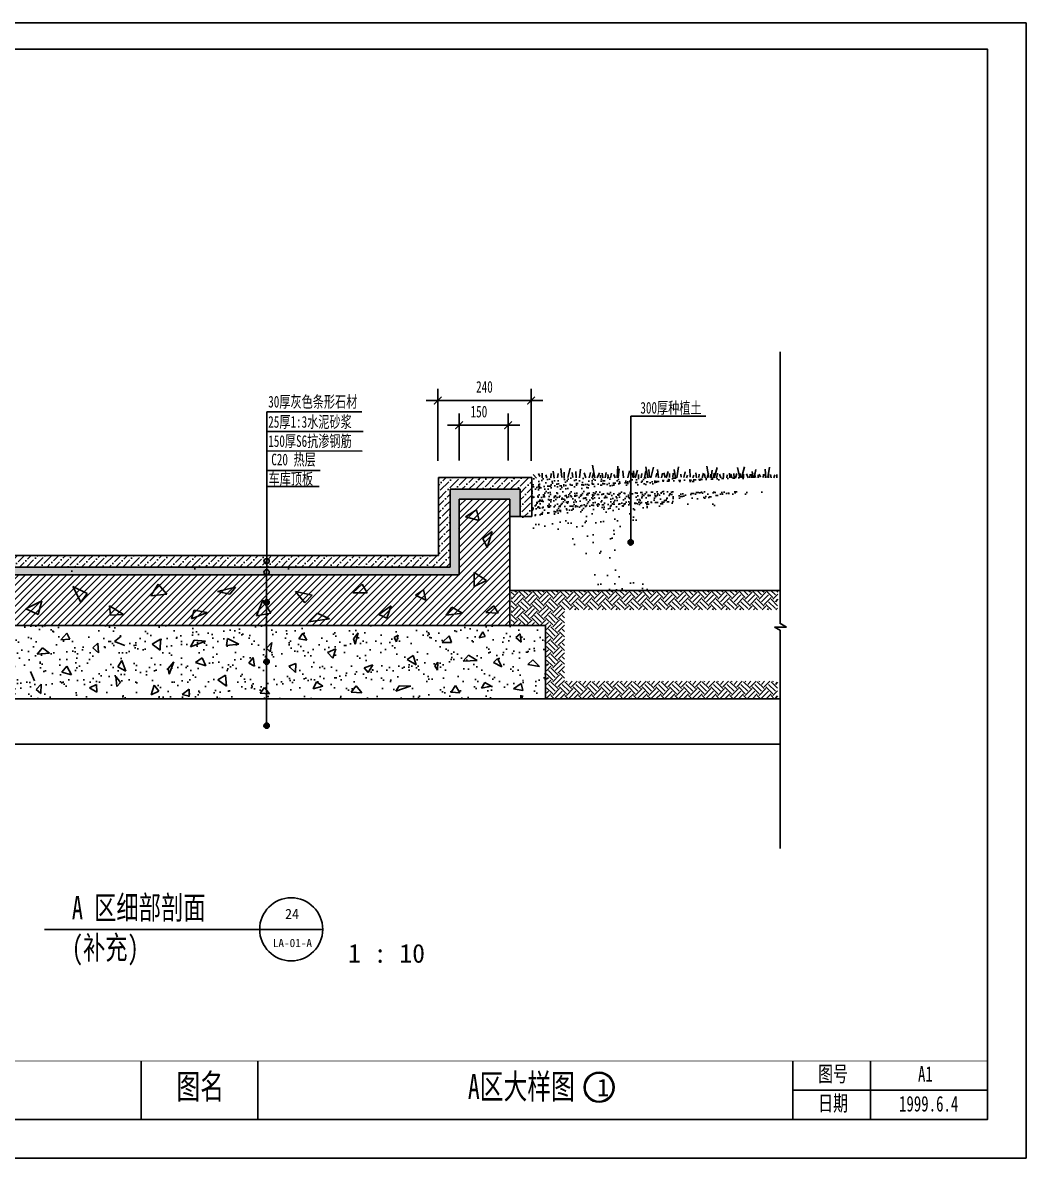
# Model space of a CAD drawing. Extents: x -1399 to 2801, y -1335 to 1583.
# Drawn here: x 222 to 2801, y -1335 to 1583 of the extents above; entities that cross this region are included whole.
import ezdxf

# ---------------------------------------------------------------- set-up
doc = ezdxf.new("R2010")
doc.units = 0
doc.header["$MEASUREMENT"] = 0
doc.layers.get('0').update_dxf_attribs({"linetype": 'CONTINUOUS'})
doc.layers.get('DEFPOINTS').update_dxf_attribs({"linetype": 'CONTINUOUS'})
for name, color, linetype in [('HATCH', 150, 'CONTINUOUS'), ('LEVEL', 50, 'CONTINUOUS'), ('STAIR', 140, 'CONTINUOUS'), ('TEXT', 41, 'CONTINUOUS'), ('TK', 1, 'CONTINUOUS'), ('TREE', 90, 'CONTINUOUS')]:
    doc.layers.add(name, color=color, linetype=linetype)
doc.styles.get("Standard").update_dxf_attribs({"font": 'simsun.ttf'})
doc.styles.add('STYLE1', font='simsun.ttf', dxfattribs={"width": 0.7})
doc.styles.add('XREF1$0$STYLE3', font='simsun.ttf', dxfattribs={"width": 0.7})
doc.dimstyles.get("Standard").update_dxf_attribs({"dimtxt": 0.18, "dimasz": 0.18, "dimexe": 0.18, "dimexo": 0.0625, "dimgap": 0.09, "dimtad": 0, "dimtih": 1, "dimtoh": 1, "dimdec": 4, "dimzin": 0, "dimtxsty": 'STANDARD', "dimcen": 0.09, "dimazin": 3, "dimtfac": 1, "dimtdec": 4, "dimtofl": 0, "dimtmove": 0, "dimatfit": 3, "dimtolj": 1, "dimtzin": 0})
pattern_1 = [(37.5, (-92.805, 407.906), (-3.1497, 96.3412), [0, -76, 0, -85, 0, -81.25]), (7.5, (-92.8, 407.9), (88.489, 141.107), [0, -41, 0, -68.5, 0, -26.25]), (327.5, (-154.305, 407.91), (155.707, 0.283), [0, -25, 0, -90, 0, -117.5]), (317.5, (-154.3, 407.9), (150.306, 43.884), [0, -12.5, 0, -59, 0, -67.5])]

# ---------------------------------------------------------------- blocks, each defined once
blk = doc.blocks.new('TK')
at = {"layer": 'TK', "linetype": 'CONTINUOUS'}
h = blk.add_hatch(color=256, dxfattribs=at)
edge = h.paths.add_edge_path(flags=16)
edge.add_arc((3102.1, 182.5), 36.2, 0, 360)
edge = h.paths.add_edge_path()
edge.add_arc((3102.1, 182.5), 38.6, 0, 360)
for p, q in [((4200, 2917.8), (0, 2917.8)), ((4200, 0), (4200, 2917.8)), ((250, 2850), (4100, 2850)), ((4100, 100), (4100, 2850)), ((1925, 100), (1925, 250)), ((2225, 100), (2225, 250)), ((3600, 100), (3600, 250)), ((3800, 100), (3800, 250)), ((3600, 175), (4100, 175)), ((4100, 100), (250, 100)), ((4200, 0), (0, 0))]:
    blk.add_line(p, q, dxfattribs=at)
at = {"layer": 'TK', "linetype": 'CONTINUOUS', "const_width": 2.5}
for points in [[(250, 2850), (250, 100), (4100, 100), (4100, 2850), (250, 2850)], [(250, 250), (4100, 250)]]:
    blk.add_lwpolyline(points, dxfattribs=at)
at = {"layer": 'TK', "linetype": 'CONTINUOUS'}
for radius in [38.6, 36.2]:
    blk.add_circle((3102.1, 182.5), radius, dxfattribs=at)
at = {"layer": 'TK', "linetype": 'CONTINUOUS', "style": 'STYLE1', "width": 0.7}
for s, height, p in [('图号', 40, (3665.2, 196.8)), ('图名', 64, (2015.9, 152.6)), ('A区大样图', 64, (2764.9, 152.6)), ('日期', 40, (3665.2, 121.5))]:
    blk.add_text(s, height=height, dxfattribs=at).set_placement(p)
at = {"layer": 'TK', "linetype": 'CONTINUOUS', "width": 0.7}
for s, p in [('A1', (3921.7, 196.8)), ('1999.6.4', (3872.9, 120.2))]:
    blk.add_text(s, height=40, dxfattribs=at).set_placement(p)
at = {"layer": 'TK', "linetype": 'CONTINUOUS'}
blk.add_text('1', height=44.9, dxfattribs=at).set_placement((3097.2, 159.5))
blk = doc.blocks.new('_ARCHTICK')
at = {"color": 0, "linetype": 'BYBLOCK', "const_width": 0.15}
blk.add_lwpolyline([(-0.5, -0.5), (0.5, 0.5)], dxfattribs=at)
blk = doc.blocks.new('*D30')
at = {"color": 40, "linetype": 'BYBLOCK'}
for p, q in [((1288.3, 527.5), (1288.3, 712.3)), ((1528.3, 527.5), (1528.3, 712.3)), ((1258.3, 682.3), (1558.3, 682.3))]:
    blk.add_line(p, q, dxfattribs=at)
at = {"layer": 'DEFPOINTS', "color": 0, "linetype": 'BYBLOCK'}
for p in [(1528.3, 682.3), (1288.3, 497.5), (1528.3, 497.5)]:
    blk.add_point(p, dxfattribs=at)
at = {"color": 40, "linetype": 'BYBLOCK', "xscale": 20, "yscale": 20, "zscale": 20, "rotation": 180}
blk.add_blockref('_ARCHTICK', (1288.3, 682.3), dxfattribs=at)
at = {"color": 40, "linetype": 'BYBLOCK', "xscale": 20, "yscale": 20, "zscale": 20}
blk.add_blockref('_ARCHTICK', (1528.3, 682.3), dxfattribs=at)
at = {"color": 41, "linetype": 'BYBLOCK', "insert": (1408.3, 717.3), "char_height": 30, "attachment_point": 5, "style": 'XREF1$0$STYLE3'}
blk.add_mtext('\\A1;240', dxfattribs=at)
blk = doc.blocks.new('*D31')
at = {"color": 40, "linetype": 'BYBLOCK'}
for p, q in [((1343.2, 458.2), (1343.2, 578.5)), ((1469.1, 458.2), (1469.1, 578.5)), ((1313.2, 548.5), (1499.1, 548.5))]:
    blk.add_line(p, q, dxfattribs=at)
at = {"layer": 'DEFPOINTS', "color": 0, "linetype": 'BYBLOCK'}
for p in [(1469.1, 548.5), (1343.2, 428.2), (1469.1, 428.2)]:
    blk.add_point(p, dxfattribs=at)
at = {"color": 40, "linetype": 'BYBLOCK', "xscale": 20, "yscale": 20, "zscale": 20, "rotation": 180}
blk.add_blockref('_ARCHTICK', (1343.2, 548.5), dxfattribs=at)
at = {"color": 40, "linetype": 'BYBLOCK', "xscale": 20, "yscale": 20, "zscale": 20}
blk.add_blockref('_ARCHTICK', (1469.1, 548.5), dxfattribs=at)
at = {"color": 41, "linetype": 'BYBLOCK', "insert": (1394.1, 583.5), "char_height": 30, "attachment_point": 5, "style": 'XREF1$0$STYLE3'}
blk.add_mtext('\\A1;150', dxfattribs=at)

msp = doc.modelspace()

# ---------------------------------------------------------------- hatches: boundary and pattern name
at = {"layer": 'HATCH'}
h = msp.add_hatch(dxfattribs=at)
h.set_pattern_fill('AR-CONC', color=256, scale=50, style=0)
h.set_pattern_definition([(50, (-92.8, 407.9), (358.63, -31.376), [37.5, -412.5]), (355, (-92.8, 407.9), (-69.376, 376.1), [30, -330]), (100.451, (-62.92, 405.3), (289.255, 344.72), [31.87, -350.57]), (46.184, (-92.8, 507.9), (533.62, -82.76), [56.25, -618.75]), (96.636, (-48.34, 501), (467.33, 487.06), [47.8, -525.86]), (351.184, (-92.8, 507.9), (467.33, 487.06), [45, -495]), (21, (-42.8, 482.9), (298.454, -201.31), [37.5, -412.5]), (326, (-42.8, 482.9), (121.66, 362.575), [30, -330]), (71.451, (-17.93, 466.13), (420.11, 161.265), [31.87, -350.57]), (37.5, (-92.8, 407.9), (6.08, 166.447), [0, -326, 0, -335, 0, -331.25]), (7.5, (-92.8, 407.9), (131.535, 197.206), [0, -191, 0, -318.5, 0, -126.25]), (327.5, (-204.3, 407.9), (266.911, -11.277), [0, -125, 0, -390, 0, -517.5]), (317.5, (-254.3, 407.9), (291.593, 50.052), [0, -162.5, 0, -259, 0, -367.5])])
h.paths.add_polyline_path([(120, 184.1), (120, 384.1), (-60, 384.1), (-60, 314.1), (-35, 314.1), (-35, 359.1), (95, 359.1), (95, 264.1), (95, 164.1), (1318.5, 164.1), (1343.5, 164.1), (1343.5, 359.1), (1473.5, 359.1), (1473.5, 314), (1500, 314.1), (1500, 384.1), (1320, 384.1), (1320, 184.1)])
h = msp.add_hatch(dxfattribs=at)
h.set_pattern_fill('AR-SAND', color=256, scale=50, style=0)
h.set_pattern_definition(pattern_1)
h.paths.add_polyline_path([(1565.5, 34.5), (1473.5, 34.5), (-35, 34.5), (-126.2, 34.5), (-126.2, -154.2), (1565.5, -154.2)])
at = {"layer": 'STAIR'}
h = msp.add_hatch(dxfattribs=at)
h.set_pattern_fill('ANSI36', color=256, scale=100, style=0)
h.set_pattern_definition([(45, (-92.805, 407.906), (6.62913, 24.3068), [31.25, -6.25, 0, -6.25])])
h.paths.add_polyline_path([(1320, 184.1), (1320, 384.1), (1500, 384.1), (1500, 314.1), (1530, 314.1), (1530, 414.1), (1290, 414.1), (1290, 214.1), (150, 214.1), (150, 414.1), (-90, 414.1), (-90, 314.1), (-60, 314.1), (-60, 384.1), (120, 384.1), (120, 184.1)])
h = msp.add_hatch(dxfattribs=at)
h.set_pattern_fill('AR-SAND', color=256, scale=20, style=0)
h.paths.add_polyline_path([(1318.5, 164.1), (1343.5, 164.1), (1343.5, 359.1), (1473.5, 359.1), (1473.5, 314), (1500, 314.1), (1500, 384.1), (1320, 384.1), (1320, 184.1), (120, 184.1), (120, 384.1), (-60, 384.1), (-60, 314.1), (-35, 314.1), (-35, 359.1), (95, 359.1), (95, 264.1), (95, 164.1)])
h = msp.add_hatch(dxfattribs=at)
h.set_pattern_fill('ANSI31', color=256, scale=100, style=0)
h.set_pattern_definition([(45, (-92.805, 407.906), (-8.83883, 8.83883), [])])
h.paths.add_polyline_path([(1473.5, 34.5), (1473.5, 314), (1473.5, 359.1), (1343.5, 359.1), (1343.5, 164.1), (1318.5, 164.1), (95, 164.1), (95, 264.1), (95, 359.1), (-35, 359.1), (-35, 314.1), (-35, 34.5)])
h = msp.add_hatch(dxfattribs=at)
h.set_pattern_fill('EARTH', color=256, scale=100, angle=45, style=0)
h.set_pattern_definition([(135, (1442.29, 0), (-4e-15, 35.3553), [25, -25]), (135, (1448.92, 6.63), (-4e-15, 35.3553), [25, -25]), (135, (1455.55, 13.258), (-4e-15, 35.3553), [25, -25]), (45, (1455.55, 17.678), (35.3553, 4e-15), [25, -25]), (45, (1448.92, 24.307), (35.3553, 4e-15), [25, -25]), (45, (1442.29, 30.936), (35.3553, 4e-15), [25, -25])])
h.paths.add_polyline_path([(2163, 124.3), (1477.3, 124.3), (1477.3, 33.8), (1568, 33.8), (1568, -155.2), (2161.6, -153.9), (2161.6, -109.3), (1613.9, -109.3), (1613.9, 74.5), (2161.6, 74.5)])
h = msp.add_hatch(dxfattribs=at)
h.set_pattern_fill('AR-SAND', color=256, scale=50, style=0)
h.set_pattern_definition(pattern_1)
h.paths.add_polyline_path([(1565.5, 34.5), (1473.5, 34.5), (-35, 34.5), (-126.2, 34.5), (-126.2, -154.2), (1565.5, -154.2)])
h = msp.add_hatch(dxfattribs=at)
h.set_pattern_fill('AR-SAND', color=256, scale=30, style=0)
h.paths.add_polyline_path([(-35, 34.5), (-126.2, 34.5), (-126.2, -154.2), (1565.5, -154.2), (1565.5, 34.5), (1473.5, 34.5)])
h.paths.add_polyline_path([(745.7, -17.4), (748, 1.1), (776.7, -13.6)], flags=16)
h.paths.add_polyline_path([(692.3, -69.2), (666, -60.7), (683, -49.1)], flags=16)
h.paths.add_polyline_path([(742.6, -93.2), (745.7, -121.8), (723.3, -105.6)], flags=16)
h.paths.add_polyline_path([(691.5, -5.8), (652.8, -20.5), (662.1, -3.5)], flags=16)
h.paths.add_polyline_path([(803, -63.1), (813.8, -48.4), (817.7, -70.8)], flags=16)
h.paths.add_polyline_path([(847.9, -24.4), (861.8, -9.7), (857.9, -33.7)], flags=16)
h.paths.add_polyline_path([(649.7, -129.6), (649.7, -147.3), (631.1, -143.5)], flags=16)
h.paths.add_polyline_path([(610.2, -59.2), (597.9, -90.9), (595.5, -76.2)], flags=16)
h.paths.add_polyline_path([(843.2, -124.9), (855.6, -141.2), (831.6, -139.6)], flags=16)
h.paths.add_polyline_path([(574.6, -29), (554.5, -13.6), (576.2, -1.2)], flags=16)
h.paths.add_polyline_path([(905.9, -70.8), (923.7, -63.8), (923, -86.3)], flags=16)
h.paths.add_polyline_path([(571.5, -135), (552.2, -144.2), (559.9, -119.5)], flags=16)
h.paths.add_polyline_path([(931.5, -0.4), (941.5, 14.3), (951.6, -3.5)], flags=16)
h.paths.add_polyline_path([(967.9, -128.8), (977.1, -111), (992.6, -121.8)], flags=16)
h.paths.add_polyline_path([(486.4, -83.4), (466, -72.2), (476.2, -55.6)], flags=16)
h.paths.add_polyline_path([(473.4, -112.1), (463.2, -122.3), (461.3, -97.3)], flags=16)
h.paths.add_polyline_path([(1005.3, -35.2), (1026.2, -25.9), (1018.5, -49.9)], flags=16)
h.paths.add_polyline_path([(416.8, -36.1), (402, -23.2), (415, -11.1)], flags=16)
h.paths.add_polyline_path([(411.3, -117.6), (412.2, -137.1), (393.6, -126)], flags=16)
h.paths.add_polyline_path([(1071.9, -0.4), (1083.5, 15), (1075.8, -13.6)], flags=16)
h.paths.add_polyline_path([(1065.7, -137.3), (1078.9, -121.1), (1092.8, -138.8)], flags=16)
h.paths.add_polyline_path([(1099, -74.7), (1121.4, -66.9), (1109.8, -87)], flags=16)
h.paths.add_polyline_path([(347.3, -92.6), (322.3, -86.1), (335.2, -70.4)], flags=16)
h.paths.add_polyline_path([(342.7, -0.9), (319.5, -2.8), (335.2, 14.8)], flags=16)
h.paths.add_polyline_path([(1176.4, 3.4), (1186.5, 9.6), (1182.6, -8.2)], flags=16)
h.paths.add_polyline_path([(290.7, -37.1), (259.2, -39.8), (272.2, -23.2)], flags=16)
h.paths.add_polyline_path([(1181, -135), (1188.8, -121.1), (1217, -122.2)], flags=16)
h.paths.add_polyline_path([(269.4, -116.7), (268.5, -140.8), (256.4, -130.6)], flags=16)
h.paths.add_polyline_path([(1209.7, -53), (1225.2, -43), (1232.9, -66.9)], flags=16)
h.paths.add_polyline_path([(213.8, -101), (179.5, -90.8), (198.9, -79.7)], flags=16)
h.paths.add_polyline_path([(203.6, -14.8), (185, -13.9), (196.2, 10.2)], flags=16)
h.paths.add_polyline_path([(1280.5, -69.2), (1288.2, -60), (1287.5, -80.8)], flags=16)
h.paths.add_polyline_path([(1299.9, -9.7), (1317.7, 7.3), (1323.8, -9.7)], flags=16)
h.paths.add_polyline_path([(159.1, -124.1), (157.2, -145.4), (141.5, -136.1)], flags=16)
h.paths.add_polyline_path([(140.5, -45.4), (113.6, -74.1), (111.8, -53.7)], flags=16)
h.paths.add_polyline_path([(1323.1, -137.3), (1333.9, -120.3), (1344.7, -138.8)], flags=16)
h.paths.add_polyline_path([(122, -10.2), (90.5, -15.8), (109.9, 8.3)], flags=16)
h.paths.add_polyline_path([(1354, -57.6), (1367.2, -42.2), (1389.6, -56.1)], flags=16)
h.paths.add_polyline_path([(1395.1, 2.7), (1404.4, 18.1), (1409.8, 5.8)], flags=16)
h.paths.add_polyline_path([(1400.5, -127.2), (1409, -112.5), (1425.3, -121.8)], flags=16)
h.paths.add_polyline_path([(53.4, -82.4), (50.6, -107.4), (33.9, -95.4)], flags=16)
h.paths.add_polyline_path([(45, 1.8), (27.4, -19.5), (20, 6.5)], flags=16)
h.paths.add_polyline_path([(1431.4, -60.7), (1442.3, -50.7), (1453.1, -72.3)], flags=16)
h.paths.add_polyline_path([(-10.6, -57.4), (-31, -50), (-13.4, -33.3)], flags=16)
h.paths.add_polyline_path([(1483.3, -128.8), (1502.7, -114.9), (1507.3, -132.7)], flags=16)
h.paths.add_polyline_path([(1488.7, 3.4), (1500.3, 12.7), (1502.7, -8.9)], flags=16)
h.paths.add_polyline_path([(-39.3, -116.7), (-39.3, -143.6), (-56, -133.4)], flags=16)
h.paths.add_polyline_path([(1519.7, -66.2), (1532.8, -53.8), (1549.9, -71.6)], flags=16)
h.paths.add_polyline_path([(-68.1, -77.8), (-100.5, -82.4), (-94, -59.3)], flags=16)
h.paths.add_polyline_path([(-70.9, 9.3), (-74.6, -20.4), (-95.9, -10.2)], flags=16)
at = {"layer": 'TEXT'}
for points in [[(1790.9, 247.6, 1), (1777.3, 247.6, 1)], [(848.5, 100.4, 0.414846), (841.7, 93.6, 0.414846), (848.5, 86.8)], [(848.5, 86.8, 0.413581), (855.3, 93.6, 0.413581), (848.5, 100.4)], [(855.3, -223.3, 1), (841.7, -223.3, 1)]]:
    msp.add_hatch(color=256, dxfattribs=at).paths.add_polyline_path(points)
h = msp.add_hatch(color=256, dxfattribs=at)
edge = h.paths.add_edge_path()
edge.add_arc((848.5, 199.5), 6.8, 0, 360)
edge = h.paths.add_edge_path()
edge.add_arc((848.5, 171), 6.8, 0, 360)
h = msp.add_hatch(color=256, dxfattribs=at)
h.paths.add_polyline_path([(848.5, -52.2), (848.5, -65.8, 0.413581), (855.3, -59, 0.413581)])
h.paths.add_polyline_path([(848.5, -52.2, 0.414846), (841.7, -59, 0.414846), (848.5, -65.8)])
at = {"layer": 'TREE'}
h = msp.add_hatch(dxfattribs=at)
h.set_pattern_fill('AR-SAND', color=256, scale=30, angle=45, style=0)
h.set_pattern_definition([(82.5, (-92.805, 407.906), (-42.2104, 39.5378), [0, -45.6, 0, -51, 0, -48.75]), (52.5, (-92.805, 407.906), (-22.324, 97.4094), [0, -24.6, 0, -41.1, 0, -15.75]), (12.5, (-118.9, 381.814), (65.9409, 66.181), [0, -15, 0, -54, 0, -70.5]), (2.5, (-118.9, 381.81), (45.1513, 82.388), [0, -7.5, 0, -35.4, 0, -40.5])])
edge = h.paths.add_edge_path()
edge.add_line((1530.6, 348.6), (2105.5, 348.6))
edge.add_line((1855.9, 348.6), (1656, 125.3))
edge.add_line((1472, 124.4), (1856.4, 124.4))
edge.add_line((1473.5, 314), (1473.5, 34.5))
edge.add_line((1473.5, 314), (1500, 314.1))
edge.add_line((1500, 314.1), (1530, 314.1))
edge.add_line((1530, 314.1), (1530, 414.1))
h = msp.add_hatch(dxfattribs=at)
h.set_pattern_fill('AR-SAND', color=256, scale=10, angle=45, style=0)
h.set_pattern_definition([(82.5, (-92.805, 407.906), (-14.07013, 13.17927), [0, -15.2, 0, -17, 0, -16.25]), (52.5, (-92.805, 407.906), (-7.44138, 32.4698), [0, -8.2, 0, -13.7, 0, -5.25]), (12.5, (-101.503, 399.208), (21.98029, 22.06032), [0, -5, 0, -18, 0, -23.5]), (2.5, (-101.503, 399.208), (15.05042, 27.46263), [0, -2.5, 0, -11.8, 0, -13.5])])
edge = h.paths.add_edge_path()
edge.add_line((1528.9, 413.8), (2113.6, 413.8))
edge.add_line((1530.6, 378.1), (2144.6, 378.1))
edge.add_line((1530, 314.1), (1530, 414.1))
h = msp.add_hatch(dxfattribs=at)
h.set_pattern_fill('AR-SAND', color=256, scale=20, angle=45, style=0)
h.set_pattern_definition([(82.5, (-92.805, 407.906), (-28.14026, 26.35854), [0, -30.4, 0, -34, 0, -32.5]), (52.5, (-92.805, 407.906), (-14.8828, 64.9396), [0, -16.4, 0, -27.4, 0, -10.5]), (12.5, (-110.2, 390.51), (43.9606, 44.12065), [0, -10, 0, -36, 0, -47]), (2.5, (-110.2, 390.51), (30.1008, 54.9253), [0, -5, 0, -23.6, 0, -27])])
edge = h.paths.add_edge_path()
edge.add_line((1530.6, 378.1), (2144.6, 378.1))
edge.add_line((1530.6, 348.6), (2105.5, 348.6))
edge.add_line((1530, 314.1), (1530, 414.1))

# ---------------------------------------------------------------- linework, layer by layer
at = {"layer": 'LEVEL'}
for p, q in [((1530, 414.1), (1290, 414.1)), ((1290, 414.1), (1290, 214.1)), ((1530, 314.1), (1530, 414.1)), ((1320, 184.1), (1320, 384.1)), ((1320, 384.1), (1500, 384.1)), ((1500, 384.1), (1500, 314.1)), ((1343.5, 164.1), (1343.5, 359.1)), ((1343.5, 359.1), (1473.5, 359.1)), ((1473.5, 359.1), (1473.5, 314)), ((1473.5, 314), (1500, 314.1)), ((1473.5, 314), (1473.5, 34.5)), ((1500, 314.1), (1530, 314.1)), ((1290, 214.1), (150, 214.1)), ((120, 184.1), (1320, 184.1)), ((95, 164.1), (1318.5, 164.1)), ((1318.5, 164.1), (1343.5, 164.1)), ((1472, 124.4), (1856.4, 124.4)), ((1856.4, 124.4), (2168.4, 124.4)), ((1473.5, 34.5), (-35, 34.5)), ((1473.5, 34.5), (1565.5, 34.5)), ((1565.5, 34.5), (1565.5, -154.5)), ((-126.2, -154.2), (1874.6, -154.2)), ((1874.6, -154.2), (2168.4, -154.2)), ((-721, -270.8), (2168.4, -270.8))]:
    msp.add_line(p, q, dxfattribs=at)
at = {"layer": 'STAIR', "linetype": 'CONTINUOUS'}
for p, q in [((2168.4, 737.4), (2168.4, 39.6)), ((2168.4, 30.2), (2154.1, 30.2)), ((2154.1, 30.2), (2168.4, 22.1)), ((2184.7, 30.2), (2167.6, 40.1)), ((2168.4, 30.2), (2184.7, 30.2)), ((2168.4, 22.1), (2168.4, -538.8))]:
    msp.add_line(p, q, dxfattribs=at)
at = {"layer": 'STAIR'}
for p, q in [((1387.6, 331.5), (1359.7, 312.9)), ((1395.1, 303.7), (1387.6, 331.5)), ((1359.7, 312.9), (1395.1, 303.7)), ((1428.5, 275.8), (1404.4, 257.2)), ((1415.5, 234.9), (1428.5, 275.8)), ((1404.4, 257.2), (1415.5, 234.9)), ((1382.1, 170), (1382.1, 134.7)), ((1413.7, 149.5), (1382.1, 170)), ((1382.1, 134.7), (1413.7, 149.5)), ((387.5, 116.1), (350.3, 134.7)), ((350.3, 134.7), (370.8, 93.8)), ((569.7, 140.2), (551.1, 110.5)), ((592, 114.2), (569.7, 140.2)), ((768.6, 132.8), (722.1, 121.7)), ((722.1, 121.7), (753.7, 114.2)), ((753.7, 114.2), (768.6, 132.8)), ((947.1, 92), (922.9, 121.7)), ((922.9, 121.7), (965.6, 112.4)), ((1069.7, 118), (1093.9, 140.2)), ((1106.9, 118), (1069.7, 118)), ((1093.9, 140.2), (1106.9, 118)), ((1251.9, 125.4), (1231.5, 112.4)), ((1257.5, 99.4), (1251.9, 125.4)), ((270.4, 97.5), (229.5, 77.1)), ((261.1, 62.3), (270.4, 97.5)), ((370.8, 93.8), (387.5, 116.1)), ((551.1, 110.5), (592, 114.2)), ((822.5, 58.5), (839.2, 99.4)), ((839.2, 99.4), (859.7, 66)), ((965.6, 112.4), (947.1, 92)), ((1231.5, 112.4), (1257.5, 99.4)), ((229.5, 77.1), (261.1, 62.3)), ((480.5, 62.3), (445.1, 84.5)), ((445.1, 84.5), (447, 60.4)), ((447, 60.4), (480.5, 62.3)), ((655.2, 51.1), (662.6, 73.4)), ((696.1, 67.8), (655.2, 51.1)), ((662.6, 73.4), (696.1, 67.8)), ((859.7, 66), (822.5, 58.5)), ((978.7, 66), (956.3, 43.7)), ((1010.3, 51.1), (978.7, 66)), ((1168.3, 84.5), (1136.7, 62.3)), ((1136.7, 62.3), (1157.1, 53)), ((1157.1, 53), (1168.3, 84.5)), ((1309.6, 60.4), (1324.4, 80.8)), ((1352.3, 66), (1309.6, 60.4)), ((1324.4, 80.8), (1352.3, 66)), ((1432.2, 84.5), (1411.8, 67.8)), ((1411.8, 67.8), (1443.4, 66)), ((1443.4, 66), (1432.2, 84.5)), ((956.3, 43.7), (1010.3, 51.1)), ((335.2, 14.8), (319.5, -2.8)), ((342.7, -0.9), (335.2, 14.8)), ((474.3, 6.5), (457.6, -7.4)), ((748, 1.1), (745.7, -17.4)), ((776.7, -13.6), (748, 1.1)), ((941.5, 14.3), (931.5, -0.4)), ((951.6, -3.5), (941.5, 14.3)), ((1083.5, 15), (1071.9, -0.4)), ((1075.8, -13.6), (1083.5, 15)), ((1186.5, 9.6), (1176.4, 3.4)), ((1176.4, 3.4), (1182.6, -8.2)), ((1182.6, -8.2), (1186.5, 9.6)), ((1317.7, 7.3), (1299.9, -9.7)), ((1323.8, -9.7), (1317.7, 7.3)), ((1404.4, 18.1), (1395.1, 2.7)), ((1395.1, 2.7), (1409.8, 5.8)), ((1409.8, 5.8), (1404.4, 18.1)), ((1500.3, 12.7), (1488.7, 3.4)), ((1488.7, 3.4), (1502.7, -8.9)), ((1502.7, -8.9), (1500.3, 12.7)), ((272.2, -23.2), (259.2, -39.8)), ((290.7, -37.1), (272.2, -23.2)), ((319.5, -2.8), (342.7, -0.9)), ((415, -11.1), (402, -23.2)), ((402, -23.2), (416.8, -36.1)), ((416.8, -36.1), (415, -11.1)), ((457.6, -7.4), (484.5, -17.6)), ((576.2, -1.2), (554.5, -13.6)), ((554.5, -13.6), (574.6, -29)), ((574.6, -29), (576.2, -1.2)), ((662.1, -3.5), (652.8, -20.5)), ((652.8, -20.5), (691.5, -5.8)), ((691.5, -5.8), (662.1, -3.5)), ((745.7, -17.4), (776.7, -13.6)), ((861.8, -9.7), (847.9, -24.4)), ((847.9, -24.4), (857.9, -33.7)), ((857.9, -33.7), (861.8, -9.7)), ((931.5, -0.4), (951.6, -3.5)), ((1026.2, -25.9), (1005.3, -35.2)), ((1018.5, -49.9), (1026.2, -25.9)), ((1071.9, -0.4), (1075.8, -13.6)), ((1299.9, -9.7), (1323.8, -9.7)), ((259.2, -39.8), (290.7, -37.1)), ((476.2, -55.6), (466, -72.2)), ((486.4, -83.4), (476.2, -55.6)), ((683, -49.1), (666, -60.7)), ((692.3, -69.2), (683, -49.1)), ((813.8, -48.4), (803, -63.1)), ((817.7, -70.8), (813.8, -48.4)), ((1005.3, -35.2), (1018.5, -49.9)), ((1225.2, -43), (1209.7, -53)), ((1209.7, -53), (1232.9, -66.9)), ((1232.9, -66.9), (1225.2, -43)), ((1367.2, -42.2), (1354, -57.6)), ((1354, -57.6), (1389.6, -56.1)), ((1389.6, -56.1), (1367.2, -42.2)), ((1442.3, -50.7), (1431.4, -60.7)), ((1453.1, -72.3), (1442.3, -50.7)), ((1532.8, -53.8), (1519.7, -66.2)), ((1549.9, -71.6), (1532.8, -53.8)), ((251.9, -108), (241.7, -83.9)), ((335.2, -70.4), (322.3, -86.1)), ((322.3, -86.1), (347.3, -92.6)), ((347.3, -92.6), (335.2, -70.4)), ((466, -72.2), (486.4, -83.4)), ((610.2, -59.2), (595.5, -76.2)), ((595.5, -76.2), (597.9, -90.9)), ((597.9, -90.9), (610.2, -59.2)), ((666, -60.7), (692.3, -69.2)), ((803, -63.1), (817.7, -70.8)), ((923.7, -63.8), (905.9, -70.8)), ((905.9, -70.8), (923, -86.3)), ((923, -86.3), (923.7, -63.8)), ((1121.4, -66.9), (1099, -74.7)), ((1099, -74.7), (1109.8, -87)), ((1109.8, -87), (1121.4, -66.9)), ((1288.2, -60), (1280.5, -69.2)), ((1280.5, -69.2), (1287.5, -80.8)), ((1287.5, -80.8), (1288.2, -60)), ((1431.4, -60.7), (1453.1, -72.3)), ((1519.7, -66.2), (1549.9, -71.6)), ((269.4, -116.7), (256.4, -130.6)), ((268.5, -140.8), (269.4, -116.7)), ((461.3, -97.3), (463.2, -122.3)), ((473.4, -112.1), (461.3, -97.3)), ((463.2, -122.3), (473.4, -112.1)), ((742.6, -93.2), (723.3, -105.6)), ((723.3, -105.6), (745.7, -121.8)), ((745.7, -121.8), (742.6, -93.2)), ((967.9, -128.8), (977.1, -111)), ((977.1, -111), (992.6, -121.8)), ((1409, -112.5), (1400.5, -127.2)), ((1425.3, -121.8), (1409, -112.5)), ((1502.7, -114.9), (1483.3, -128.8)), ((1507.3, -132.7), (1502.7, -114.9)), ((256.4, -130.6), (268.5, -140.8)), ((411.3, -117.6), (393.6, -126)), ((393.6, -126), (412.2, -137.1)), ((412.2, -137.1), (411.3, -117.6)), ((559.9, -119.5), (552.2, -144.2)), ((552.2, -144.2), (571.5, -135)), ((571.5, -135), (559.9, -119.5)), ((649.7, -129.6), (631.1, -143.5)), ((631.1, -143.5), (649.7, -147.3)), ((649.7, -147.3), (649.7, -129.6)), ((843.2, -124.9), (831.6, -139.6)), ((831.6, -139.6), (855.6, -141.2)), ((855.6, -141.2), (843.2, -124.9)), ((992.6, -121.8), (967.9, -128.8)), ((1078.9, -121.1), (1065.7, -137.3)), ((1065.7, -137.3), (1092.8, -138.8)), ((1092.8, -138.8), (1078.9, -121.1)), ((1181, -135), (1188.8, -121.1)), ((1217, -122.2), (1181, -135)), ((1188.8, -121.1), (1217, -122.2)), ((1333.9, -120.3), (1323.1, -137.3)), ((1323.1, -137.3), (1344.7, -138.8)), ((1344.7, -138.8), (1333.9, -120.3)), ((1400.5, -127.2), (1425.3, -121.8)), ((1483.3, -128.8), (1507.3, -132.7))]:
    msp.add_line(p, q, dxfattribs=at)
at = {"layer": 'TEXT', "linetype": 'CONTINUOUS'}
for p, q in [((848.1, -223.5), (849, 582.7)), ((849, 582.7), (1093.5, 582.7)), ((848.9, 532.7), (1096.3, 532.2)), ((849.2, 482.7), (1094.1, 482.4)), ((849.2, 432.7), (985.8, 432.7)), ((850.1, 391.5), (983.6, 391.5))]:
    msp.add_line(p, q, dxfattribs=at)
at = {"layer": 'TEXT'}
for p, q in [((1784.5, 247.3), (1784.5, 571.8)), ((1784.5, 571.8), (1977.5, 571.8)), ((277.5, -746.6), (990.3, -746.6))]:
    msp.add_line(p, q, dxfattribs=at)
for centre, radius in [((1784.1, 247.6), 6.8), ((848.5, 199.5), 6.8), ((848.5, 171), 6.8), ((848.5, 93.6), 6.8), ((848.5, -59), 6.8), ((848.5, -223.3), 6.8), ((911.7, -746.6), 81)]:
    msp.add_circle(centre, radius, dxfattribs=at)
at = {"layer": 'TREE'}
for p, q in [((1622.4, 414.6), (1628.8, 438)), ((1692.4, 413.2), (1686.4, 446.2)), ((1749.4, 413.2), (1750.9, 443.2)), ((1828.4, 413.9), (1823.1, 441.7)), ((1835.9, 413.9), (1842.6, 440.9)), ((1902.7, 413.9), (1907.2, 441.7)), ((1984.8, 414.7), (1979.5, 443.2)), ((1998.3, 413.9), (2006.5, 440.2)), ((2064.4, 413.9), (2059.1, 440.2)), ((2068.9, 413.9), (2076.4, 441.7)), ((2136.5, 414.7), (2141, 440.9)), ((1541.8, 413), (1533.8, 421.9)), ((1550.7, 417), (1547.5, 424.3)), ((1556.3, 413.8), (1556.3, 425.9)), ((1568.4, 413.8), (1566, 421.1)), ((1578.9, 413.8), (1579.7, 424.3)), ((1587.7, 413), (1585.3, 430.7)), ((1595.8, 413.8), (1597.4, 424.3)), ((1607.1, 414.6), (1604.7, 437.2)), ((1613.5, 413), (1613.5, 428.3)), ((1635.3, 414.6), (1633.7, 427.5)), ((1644.1, 413.8), (1643.3, 429.9)), ((1652.2, 413.8), (1655.4, 435.5)), ((1668.8, 413.2), (1664.3, 426.7)), ((1677.1, 413.9), (1680.8, 427.4)), ((1684.9, 413.9), (1688.6, 425.9)), ((1698.4, 413.2), (1703.7, 426.7)), ((1706.7, 413.9), (1706.7, 420.7)), ((1712.7, 413.9), (1711.2, 425.2)), ((1718.7, 413.2), (1720.9, 427.4)), ((1726.9, 413.9), (1725.4, 422.2)), ((1732.2, 413.9), (1734.5, 425.9)), ((1744.2, 413.2), (1741.2, 422.2)), ((1751.7, 413.9), (1754.7, 436.4)), ((1766, 413.9), (1763.8, 431.9)), ((1776.5, 413.9), (1781, 431.9)), ((1790.8, 413.9), (1787.8, 426.7)), ((1793.1, 414.7), (1791.6, 431.2)), ((1796.1, 413.9), (1801.3, 433.4)), ((1804.3, 413.9), (1804.3, 422.2)), ((1811.1, 413.9), (1812.6, 424.4)), ((1819.3, 413.9), (1823.1, 431.2)), ((1832.9, 414.7), (1830.6, 434.9)), ((1848.6, 415.4), (1851.6, 425.2)), ((1855.4, 413.9), (1853.1, 434.9)), ((1863.7, 413.9), (1865.9, 425.2)), ((1872.7, 414.7), (1869.7, 426.7)), ((1875.7, 413.9), (1880.9, 429.7)), ((1883.9, 414.7), (1883.9, 424.4)), ((1892.2, 414.7), (1893, 425.9)), ((1899.7, 413.9), (1896, 434.9)), ((1914.2, 415.4), (1912.7, 422.9)), ((1921, 414.7), (1924, 428.9)), ((1927.7, 413.9), (1930, 420.7)), ((1936.8, 415.4), (1936, 435.7)), ((1943.5, 413.9), (1946.5, 420.7)), ((1953.3, 413.9), (1951.8, 426.7)), ((1959.3, 414.7), (1960, 422.9)), ((1967.6, 413.9), (1971.3, 425.2)), ((1975.8, 413.9), (1974.3, 423.7)), ((1981.1, 413.9), (1984.1, 425.2)), ((1990.1, 414.7), (1990.1, 422.9)), ((1990.8, 413.9), (1993.8, 433.4)), ((1996.9, 413.9), (1998.4, 425.9)), ((2004.4, 413.9), (2007.4, 425.9)), ((2015.6, 413.9), (2012.6, 422.9)), ((2022.4, 414.7), (2022.4, 425.9)), ((2031, 413.9), (2032.5, 421.4)), ((2038.9, 413.9), (2038.2, 425.2)), ((2043.8, 413.9), (2041.5, 422.9)), ((2049.8, 413.9), (2049.1, 424.4)), ((2053.6, 413.9), (2057.3, 424.4)), ((2065.6, 414.7), (2065.6, 424.4)), ((2073.9, 413.9), (2073.9, 422.9)), ((2085.9, 413.9), (2081.4, 423.7)), ((2090.4, 413.9), (2091.1, 422.9)), ((2095.6, 413.9), (2095.6, 422.9)), ((2098.8, 413.9), (2096.5, 429.7)), ((2101.8, 413.2), (2105.6, 434.9)), ((2104.6, 414.7), (2102.4, 424.4)), ((2112.2, 413.9), (2112.2, 421.4)), ((2117.4, 415.4), (2114.4, 422.9)), ((2124.9, 414.7), (2125.7, 422.9)), ((2130.9, 413.9), (2129.4, 422.2)), ((2131.2, 413.9), (2129.7, 435.7)), ((2138.5, 413.9), (2138.5, 422.2)), ((2145.2, 413.9), (2143.7, 422.2)), ((2152, 413.9), (2155, 421.4)), ((2159.5, 413.9), (2160.2, 422.2))]:
    msp.add_line(p, q, dxfattribs=at)

# ---------------------------------------------------------------- block references
msp.add_blockref('TK', (-1399.1, -1334.9), dxfattribs=at)

# ---------------------------------------------------------------- texts
at = {"layer": 'TEXT', "linetype": 'CONTINUOUS', "style": 'STYLE1', "width": 0.7}
for s, height, p in [('30厚灰色条形石材', 30, (852.6, 594.2)), ('300厚种植土', 30, (1809, 578.6)), ('25厚1:3水泥砂浆', 30, (852.6, 542.3)), ('150厚S6抗渗钢筋', 30, (852.6, 493)), ('  C20 热层', 30, (831.9, 445.6)), ('车库顶板', 30, (853.6, 395.8)), ('A 区细部剖面', 60, (348, -720.7)), ('(补充)', 60, (348, -823.6))]:
    msp.add_text(s, height=height, dxfattribs=at).set_placement(p)
at = {"layer": 'TEXT', "linetype": 'CONTINUOUS'}
for s, height, p in [('24', 26.44, (895.9, -720.3)), ('LA-01-A', 21.15, (864.4, -792.2)), ('1 : 10', 48.39, (1058, -832.5))]:
    msp.add_text(s, height=height, dxfattribs=at).set_placement(p)

# ---------------------------------------------------------------- dimensions: what is measured, and where the dimension line sits
dim = msp.add_linear_dim(base=(1528.3, 612), p1=(1288.3, 427.3), p2=(1528.3, 427.3), dimstyle='STANDARD', override={"dimtxt": 30, "dimasz": 20, "dimexe": 30, "dimexo": 30, "dimgap": 20, "dimtad": 1, "dimtih": 0, "dimtoh": 0, "dimdec": 0, "dimtxsty": 'XREF1$0$STYLE3', "dimblk1": 'ARCHTICK', "dimblk2": 'ARCHTICK', "dimsah": 1, "dimcen": 30, "dimdle": 30, "dimclrd": 40, "dimclre": 40, "dimclrt": 41, "dimtdec": 0, "dimtvp": 1.5})
dim.commit()
dim.dimension.update_dxf_attribs({"geometry": '*D30', "text_midpoint": (1408.3, 612), "dimtype": 160, "insert": (0, -70.3)})
dim = msp.add_linear_dim(base=(1469.1, 548.5), p1=(1343.2, 428.2), p2=(1469.1, 428.2), text='150', dimstyle='STANDARD', override={"dimtxt": 30, "dimasz": 20, "dimexe": 30, "dimexo": 30, "dimgap": 20, "dimtad": 1, "dimtih": 0, "dimtoh": 0, "dimdec": 0, "dimtxsty": 'XREF1$0$STYLE3', "dimblk1": 'ARCHTICK', "dimblk2": 'ARCHTICK', "dimsah": 1, "dimcen": 30, "dimdle": 30, "dimclrd": 40, "dimclre": 40, "dimclrt": 41, "dimtdec": 0, "dimtvp": 1.5})
dim.commit()
dim.dimension.update_dxf_attribs({"geometry": '*D31', "text_midpoint": (1394.1, 548.5), "dimtype": 160})

doc.saveas('drawing.dxf')
